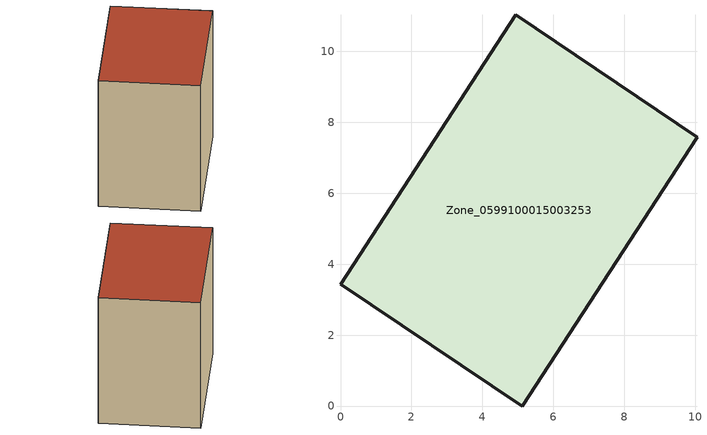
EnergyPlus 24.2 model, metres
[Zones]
Zone_0599100015003253
 floor ground (C_G): 5.12,0 0,3.43 4.94,11.03 10.05,7.58 z0.77
 wall outside (C_F): 0,3.43 5.12,0 10.05,7.58 4.94,11.03 0,3.43 z0.77:9.4
 roof outside (C_R): 10.05,7.58 4.94,11.03 0,3.43 5.12,0 z9.4
[BUILDING]
Pand.0599100015003253: North Axis=0; Terrain=City; Loads Convergence Tolerance Value=0.04; Temperature Convergence Tolerance Value=0.4; Solar Distribution=FullExterior; Maximum Number of Warmup Days=25; Minimum Number of Warmup Days=1
[Site:Location]
Rotterdam.The.Hague.AP_ZH_NLD Design_Conditions: Latitude=51.96; Longitude=4.45; Time Zone=1; Elevation=-4.5
[SITE:GROUNDTEMPERATURE:BUILDINGSURFACE]
18, 18, 18, 18, 18, 18, 18, 18, 18, 18, 18, 18
[MATERIAL] Thermal Absorptance=0.9; Solar Absorptance=0.7; Visible Absorptance=0.7
Name | Roughness | Thickness | Conductivity | Density | Specific Heat
G.TC.1975-1991 | MediumSmooth | 0.15 | 0.288461 | 540 | 1210
F.TC.1975-1991 | Rough | 0.3 | 0.230769 | 1920 | 840
R.TC.1975-1991 | MediumRough | 0.2 | 0.153846 | 1500 | 1000
[CONSTRUCTION]
C_G: G.TC.1975-1991
C_F: F.TC.1975-1991
C_R: R.TC.1975-1991
[ZONE]
Zone_0599100015003253: Type=1; Multiplier=1; Ceiling Height=Autocalculate; Volume=Autocalculate; Floor Area=autocalculate; Part of Total Floor Area=Yes
[ZONEINFILTRATION:DESIGNFLOWRATE]
Infil_Zone_0599100015003253: Zone or ZoneList or Space or SpaceList=Zone_0599100015003253; Schedule=AlwaysOn; Design Flow Rate Calculation Method=Flow/Area; Flow Rate per Floor Area=0.003; Constant Term Coefficient=1; Temperature Term Coefficient=0; Velocity Term Coefficient=0; Velocity Squared Term Coefficient=0
[HVACTEMPLATE:ZONE:IDEALLOADSAIRSYSTEM]
Zone_0599100015003253: Maximum Heating Supply Air Temperature=50; Minimum Cooling Supply Air Temperature=13; Maximum Heating Supply Air Humidity Ratio=0.0156; Minimum Cooling Supply Air Humidity Ratio=0.0077; Heating Limit=NoLimit; Cooling Limit=NoLimit; Dehumidification Control Type=ConstantSensibleHeatRatio; Cooling Sensible Heat Ratio=0.7; Dehumidification Setpoint=60; Humidification Control Type=None; Humidification Setpoint=30; Outdoor Air Method=None; Outdoor Air Flow Rate per Person=0.00944; Outdoor Air Flow Rate per Zone Floor Area=0; Outdoor Air Flow Rate per Zone=0; Demand Controlled Ventilation Type=None; Outdoor Air Economizer Type=NoEconomizer; Heat Recovery Type=None; Sensible Heat Recovery Effectiveness=0.7; Latent Heat Recovery Effectiveness=0.65
[ZONECONTROL:THERMOSTAT]
ThermostatControl_Zone_0599100015003253: Zone or ZoneList=Zone_0599100015003253; Control Type Schedule=DualSetpointControlType; Control 1=Thermostat_Zone_0599100015003253; Temperature Difference Between Cutout And Setpoint=0
[THERMOSTATSETPOINT:DUALSETPOINT]
Thermostat_Zone_0599100015003253: Heating Setpoint Temperature Schedule=HeatingSetpoint_Zone_0599100015003253; Cooling Setpoint Temperature Schedule=CoolingSetpoint_Zone_0599100015003253
[SCHEDULE:COMPACT]
HeatingSetpoint_Zone_0599100015003253: Through: 12/31, For: AllDays, Until: 24:00, 21
CoolingSetpoint_Zone_0599100015003253: Through: 12/31, For: AllDays, Until: 24:00, 24
DualSetpointControlType: Through: 12/31, For: AllDays, Until: 24:00, 4
AlwaysOn: Through: 12/31, For: AllDays, Until: 24:00, 1
